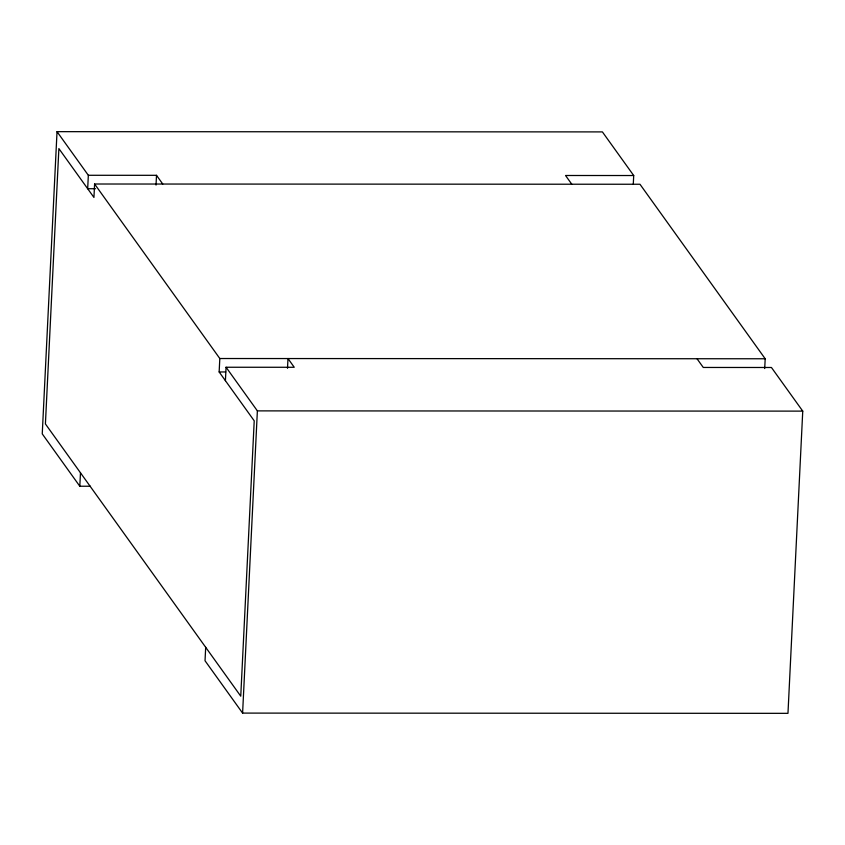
<?xml version="1.0" encoding="UTF-8"?>
<svg xmlns="http://www.w3.org/2000/svg" width="845" height="845" viewBox="0 0 845 845"><rect width="100%" height="100%" fill="white"/><g stroke="black" fill="none" stroke-linecap="round" stroke-linejoin="round"><path stroke-width="1.27" d="M633.296 184.083L633.708 175.528L602.4 131.904L57.027 131.662L42.25 433.876L79.81 486.234L90.352 486.234M57.027 131.662L88.334 175.285L87.679 188.72L95.548 188.72M79.81 486.234L80.476 472.799M94.598 184.009L93.943 197.445L58.875 148.583L45.408 423.936L240.751 696.174L254.218 420.821L219.151 371.958L219.816 358.523L94.598 184.009L639.971 184.252L765.19 358.766L764.704 368.536M156.029 185.087L156.505 175.316L88.334 175.285M205.684 647.312L205.029 660.748L242.599 713.095L787.973 713.338L802.75 411.124L771.443 367.49L703.272 367.459L697.009 358.734M225.414 380.683L226.069 367.248L294.24 367.279L287.987 358.555L287.501 368.325M242.599 713.095L257.376 410.881L226.069 367.248M633.708 175.528L565.537 175.496L571.801 184.231M219.816 358.523L765.19 358.766M219.151 371.958L225.71 371.958M257.376 410.881L802.75 411.124M156.505 175.316L162.768 184.041"/></g></svg>
